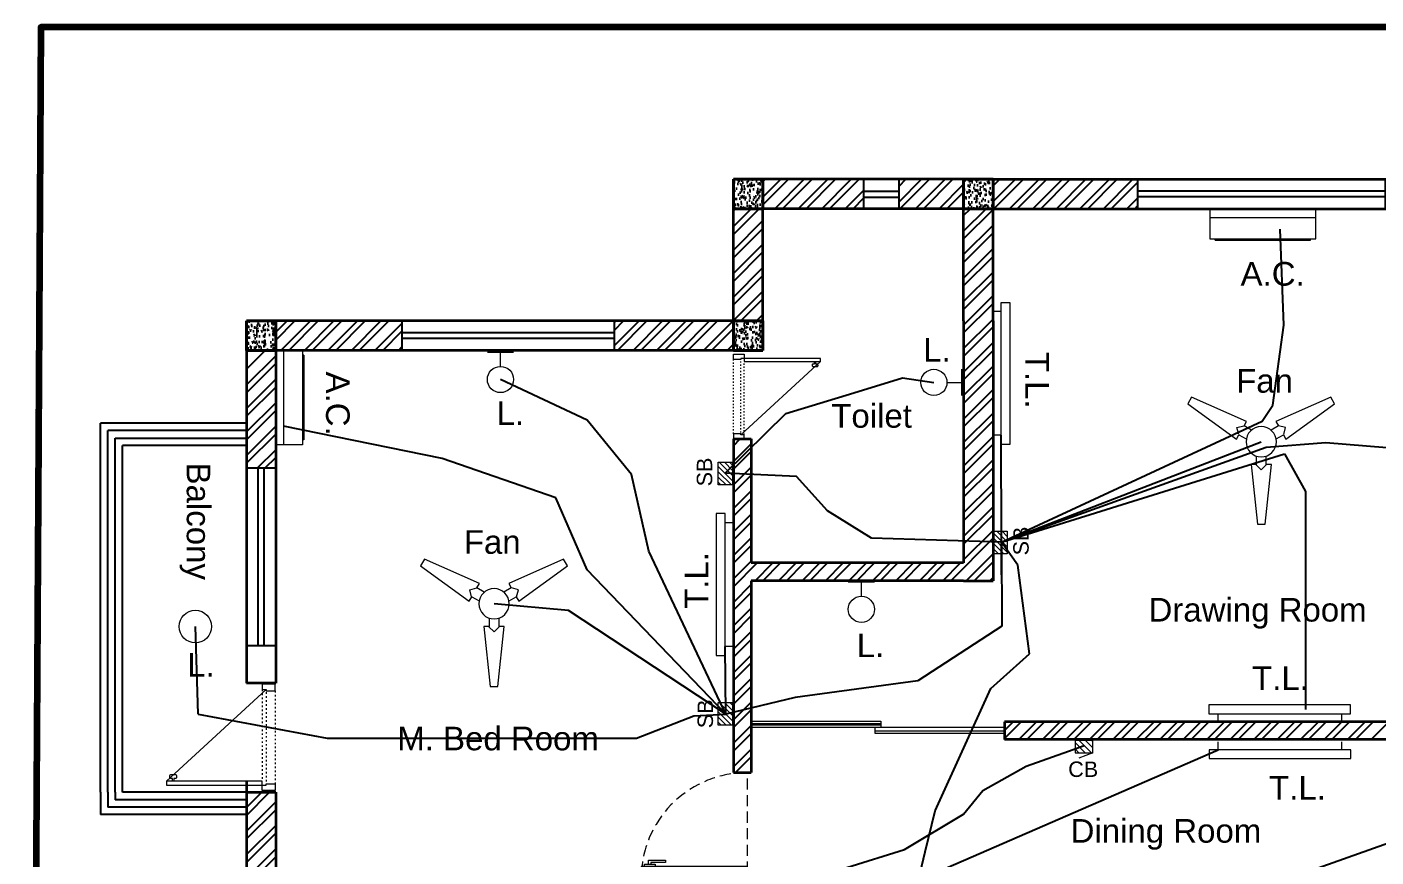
# Model space of a CAD drawing. Header units: inches. Extents: x 4161 to 8381, y 472 to 1500.
# Drawn here: x 5892.3 to 6349.4, y 1206.5 to 1487.6 of the extents above; entities that cross this region are included whole.
import ezdxf

# ---------------------------------------------------------------- set-up
doc = ezdxf.new("R2010")
doc.units = ezdxf.units.IN
doc.header["$MEASUREMENT"] = 0
doc.linetypes.add('ACAD_ISO03W100', pattern=[30, 12, -18])
doc.linetypes.add('HIDDEN', pattern=[0.375, 0.25, -0.125])
doc.layers.get('0').update_dxf_attribs({"lineweight": 35})
for name, color, linetype, lineweight in [('0.Columns', 1, 'Continuous', 35), ('1.Wall', 7, 'Continuous', 35), ('Box', 7, 'Continuous', 15), ('Doors & Furni', 20, 'Continuous', 5), ('E_Elements', 7, 'Continuous', 15), ('E_FITTINGS', 7, 'Continuous', 15), ('Hatch', 7, 'Continuous', 15)]:
    doc.layers.add(name, color=color, linetype=linetype, lineweight=lineweight)
for name, color, linetype in [('3.Windows', 130, 'Continuous'), ('4.Hatch', 14, 'Continuous'), ('5.Texts', 50, 'Continuous'), ('8.Balcony', 90, 'Continuous'), ('9.Vent', 130, 'Continuous'), ('Electrical Components', 170, 'Continuous'), ('rod', 252, 'Continuous'), ('Wires', 90, 'Continuous'), ('wood', 20, 'Continuous')]:
    doc.layers.add(name, color=color, linetype=linetype)
doc.styles.get("Standard").update_dxf_attribs({"font": 'arial.ttf'})

# ---------------------------------------------------------------- blocks, each defined once
blk = doc.blocks.new('Window7')
at = {"layer": '3.Windows'}
for p, q in [((4180.79, 1757.85), (4096.79, 1757.85)), ((4096.79, 1757.85), (4096.79, 1747.85)), ((4180.79, 1747.85), (4180.79, 1757.85)), ((4180.79, 1747.85), (4180.79, 1757.85)), ((4180.79, 1757.85), (4180.79, 1753.17)), ((4180.79, 1753.17), (4180.79, 1753.17)), ((4096.79, 1747.85), (4180.79, 1747.85))]:
    blk.add_line(p, q, dxfattribs=at)
at = {"layer": '3.Windows', "color": 141, "true_color": 0xadddf7}
for p, q in [((4180.79, 1753.85), (4096.79, 1753.85)), ((4180.79, 1751.85), (4096.79, 1751.85))]:
    blk.add_line(p, q, dxfattribs=at)
blk = doc.blocks.new('window6')
at = {"layer": '3.Windows', "color": 141, "true_color": 0xadddf7}
for p, q in [((4180.67, 1736.78), (4108.67, 1736.78)), ((4180.67, 1734.78), (4108.67, 1734.78))]:
    blk.add_line(p, q, dxfattribs=at)
at = {"layer": '3.Windows'}
blk.add_lwpolyline([(4180.67, 1740.78), (4108.67, 1740.78), (4108.67, 1730.78), (4180.67, 1730.78)], close=True, dxfattribs=at)
blk = doc.blocks.new('Vent')
at = {"layer": '9.Vent'}
for p, q in [((-12, -3.9), (-12, 6.1)), ((-12, 3.82), (-12, 6.1)), ((0, -3.9), (0, 6.1))]:
    blk.add_line(p, q, dxfattribs=at)
at = {"layer": '9.Vent', "color": 5}
for p, q in [((-12, 2), (0, 2)), ((-12, 0), (0, 0))]:
    blk.add_line(p, q, dxfattribs=at)
blk = doc.blocks.new('Dd2')
at = {"layer": 'rod', "lineweight": 13}
blk.add_lwpolyline([(-36.5, 41), (-2, 3.5)], dxfattribs=at)
blk.add_lwpolyline([(-36.5, 38.75), (-35.5, 38.75), (-35.5, 39.25, -0.414214), (-35, 39.75), (-34.5, 39.75, -0.414214), (-34, 39.25), (-34, 37.75, -0.414214), (-34.5, 37.25), (-35, 37.25, -0.414214), (-35.5, 37.75), (-35.5, 38.25), (-36.5, 38.25)], format="xyb", dxfattribs=at)
at = {"layer": 'rod', "linetype": 'ACAD_ISO03W100', "lineweight": 13, "ltscale": 0.05}
for points in [[(-3, 3.5), (-37.5, 3.5)], [(-2, 5), (-36.5, 5)], [(-2.5, 0), (-37.5, 0)]]:
    blk.add_lwpolyline(points, dxfattribs=at)
at = {"layer": 'wood', "lineweight": 13}
for points in [[(-36.5, 41), (-38, 41), (-38, 5), (-36.5, 5)], [(-40, 0), (-40, 5), (-38, 5), (-38, 3.5), (-37.5, 3.5), (-37.5, 0)], [(0, 0), (0, 5), (-2, 5), (-2, 3.5), (-2.5, 3.5), (-2.5, 0)]]:
    blk.add_lwpolyline(points, close=True, dxfattribs=at)
blk = doc.blocks.new('Door')
at = {"layer": 'Doors & Furni', "color": 20}
for p, q in [((4004.74, 983.4), (4002.74, 983.4)), ((4002.74, 983.4), (4002.74, 947.4)), ((4004.74, 947.4), (4004.74, 983.4)), ((4001.9, 980.9), (4000.59, 980.9)), ((4000.59, 980.9), (4000.59, 975.13)), ((4001.34, 975.13), (4001.34, 980.06)), ((4001.34, 980.06), (4001.9, 980.06)), ((4002.74, 982.3), (4001.9, 982.3)), ((4001.9, 982.3), (4001.9, 978.61)), ((4001.9, 978.61), (4002.74, 978.61)), ((4004.74, 982.3), (4005.57, 982.3)), ((4005.57, 978.61), (4004.74, 978.61)), ((4005.57, 982.3), (4005.57, 978.61)), ((4005.57, 980.9), (4006.88, 980.9)), ((4006.13, 980.06), (4005.57, 980.06)), ((4006.13, 975.13), (4006.13, 980.06)), ((4006.88, 980.9), (4006.88, 975.13)), ((4000.59, 975.13), (4001.34, 975.13)), ((4006.88, 975.13), (4006.13, 975.13)), ((4002.74, 947.4), (4004.74, 947.4))]:
    blk.add_line(p, q, dxfattribs=at)
at = {"layer": 'Doors & Furni', "color": 1, "linetype": 'HIDDEN', "ltscale": 15}
blk.add_line((4002.74, 947.4), (4036.59, 947.4), dxfattribs=at)
blk.add_arc((4000.59, 947.4), 36, 0, 86.583, dxfattribs=at)
blk = doc.blocks.new('Hatch')
at = {"layer": '4.Hatch', "color": 244, "linetype": 'Continuous', "true_color": 0x991b1e}
for p, q in [((3054.72, 1312.58), (3058.45, 1316.31)), ((3054.72, 1309.93), (3061.1, 1316.31)), ((3056.4, 1306.31), (3066.4, 1316.31)), ((3059.05, 1306.31), (3069.05, 1316.31)), ((3064.36, 1306.31), (3074.36, 1316.31)), ((3067.01, 1306.31), (3077.01, 1316.31)), ((3072.31, 1306.31), (3082.31, 1316.31)), ((3074.96, 1306.31), (3084.96, 1316.31)), ((3080.27, 1306.31), (3090.27, 1316.31)), ((3082.92, 1306.31), (3092.92, 1316.31)), ((3088.22, 1306.31), (3097.38, 1315.47)), ((3090.87, 1306.31), (3097.38, 1312.82)), ((3096.18, 1306.31), (3097.38, 1307.52)), ((3044.72, 1299.93), (3051.1, 1306.31)), ((3044.72, 1294.63), (3054.72, 1304.63)), ((3044.72, 1291.98), (3054.72, 1301.98)), ((3044.72, 1286.67), (3054.72, 1296.67)), ((3044.72, 1284.02), (3054.72, 1294.02)), ((3044.72, 1278.72), (3054.72, 1288.72)), ((3044.72, 1276.07), (3054.72, 1286.07)), ((3044.72, 1270.76), (3054.72, 1280.76)), ((3044.72, 1268.11), (3054.72, 1278.11)), ((3048.3, 1266.39), (3054.72, 1272.81)), ((3050.95, 1266.39), (3054.72, 1270.16)), ((3044.72, 1151.44), (3049.92, 1156.64)), ((3044.72, 1148.79), (3052.57, 1156.64)), ((3044.72, 1143.48), (3054.72, 1153.48)), ((3044.72, 1140.83), (3054.72, 1150.83)), ((3044.72, 1135.53), (3054.72, 1145.53)), ((3044.72, 1132.88), (3054.72, 1142.88)), ((3044.72, 1127.57), (3054.72, 1137.57)), ((3047.11, 1127.31), (3054.72, 1134.92)), ((3052.41, 1127.31), (3054.72, 1129.62)), ((3030.72, 1121.53), (3036.5, 1127.31)), ((3030.72, 1118.88), (3039.15, 1127.31)), ((3034.46, 1117.31), (3044.46, 1127.31)), ((3037.11, 1117.31), (3044.72, 1124.92)), ((3054.72, 1121.66), (3060.37, 1127.31)), ((3054.72, 1119.01), (3063.02, 1127.31)), ((3058.32, 1117.31), (3068.32, 1127.31)), ((3060.97, 1117.31), (3070.97, 1127.31)), ((3066.28, 1117.31), (3076.28, 1127.31)), ((3068.93, 1117.31), (3078.93, 1127.31)), ((3074.23, 1117.31), (3084.23, 1127.31)), ((3076.88, 1117.31), (3086.88, 1127.31)), ((3082.19, 1117.31), (3092.19, 1127.31)), ((3084.84, 1117.31), (3094.84, 1127.31)), ((3090.14, 1117.31), (3100.14, 1127.31)), ((3092.79, 1117.31), (3102.79, 1127.31)), ((3098.1, 1117.31), (3108.1, 1127.31)), ((3100.75, 1117.31), (3110.75, 1127.31)), ((3106.05, 1117.31), (3116.05, 1127.31)), ((3108.7, 1117.31), (3118.7, 1127.31)), ((3114.01, 1117.31), (3124.01, 1127.31)), ((3116.66, 1117.31), (3126.66, 1127.31)), ((3121.96, 1117.31), (3131.96, 1127.31)), ((3124.61, 1117.31), (3134.61, 1127.31)), ((3129.92, 1117.31), (3139.92, 1127.31)), ((3132.57, 1117.31), (3142.57, 1127.31)), ((3137.87, 1117.31), (3147.87, 1127.31)), ((3140.52, 1117.31), (3150.52, 1127.31)), ((3145.83, 1117.31), (3155.83, 1127.31)), ((3148.48, 1117.31), (3158.48, 1127.31)), ((3153.78, 1117.31), (3163.78, 1127.31)), ((3156.43, 1117.31), (3166.43, 1127.31)), ((3161.74, 1117.31), (3171.74, 1127.31)), ((3164.39, 1117.31), (3174.39, 1127.31)), ((3169.69, 1117.31), (3179.69, 1127.31)), ((3172.34, 1117.31), (3182.34, 1127.31)), ((3177.65, 1117.31), (3187.65, 1127.31)), ((3180.3, 1117.31), (3190.3, 1127.31)), ((3185.6, 1117.31), (3195.6, 1127.31)), ((3188.25, 1117.31), (3198.25, 1127.31)), ((3193.56, 1117.31), (3203.56, 1127.31)), ((3196.21, 1117.31), (3205.72, 1126.82)), ((3201.51, 1117.31), (3205.72, 1121.52)), ((3042.41, 1117.31), (3044.72, 1119.62)), ((3204.16, 1117.31), (3205.72, 1118.87)), ((3209.72, 1114.91), (3212.12, 1117.31)), ((3209.72, 1109.61), (3215.72, 1115.61)), ((3209.72, 1106.96), (3215.72, 1112.96)), ((3209.72, 1101.66), (3215.72, 1107.66)), ((3209.72, 1099), (3215.72, 1105)), ((3209.72, 1093.7), (3215.72, 1099.7)), ((3209.72, 1091.05), (3215.72, 1097.05)), ((3213.79, 1089.81), (3215.72, 1091.75))]:
    blk.add_line(p, q, dxfattribs=at)
blk = doc.blocks.new('AC')
at = {"layer": 'E_Elements'}
for p, q in [((5826.63, 1009.16), (5858.63, 1009.16)), ((5826.63, 1000.16), (5826.63, 1009.16)), ((5828.29, 1009.63), (5856.95, 1009.63)), ((5828.29, 1009.63), (5828.29, 1009.16)), ((5856.95, 1009.63), (5856.95, 1009.16)), ((5858.63, 1009.16), (5858.63, 1009.16)), ((5858.63, 1009.16), (5858.63, 1000.16)), ((5826.63, 1002.72), (5858.63, 1002.72)), ((5858.63, 1000.16), (5826.63, 1000.16))]:
    blk.add_line(p, q, dxfattribs=at)
blk = doc.blocks.new('FAN')
at = {"layer": 'E_Elements'}
for p, q in [((-23.57, 15.12), (-24.88, 12.85)), ((-4.97, 6.83), (-23.57, 15.12)), ((23.57, 15.12), (4.97, 6.83)), ((24.88, 12.85), (23.57, 15.12)), ((-24.88, 12.85), (-8.39, 0.89)), ((8.39, 0.89), (24.88, 12.85)), ((-8.26, 4.77), (-5.89, 5.4)), ((-7.62, 2.4), (-8.26, 4.77)), ((-5.82, 5.34), (-4.97, 6.83)), ((-3.34, 3.91), (-5.82, 5.34)), ((5.82, 5.34), (3.34, 3.91)), ((4.97, 6.83), (5.82, 5.34)), ((8.26, 4.77), (5.89, 5.4)), ((7.62, 2.4), (8.26, 4.77)), ((-8.39, 0.89), (-7.54, 2.37)), ((-7.54, 2.37), (-5.06, 0.94)), ((5.06, 0.94), (7.54, 2.37)), ((7.54, 2.37), (8.39, 0.89)), ((-3.43, -7.71), (-1.31, -27.97)), ((-1.71, -7.71), (-3.43, -7.71)), ((-1.73, -7.8), (0, -9.53)), ((-1.71, -4.85), (-1.71, -7.71)), ((0, -9.53), (1.73, -7.8)), ((1.31, -27.97), (3.43, -7.71)), ((1.71, -7.71), (1.71, -4.85)), ((3.43, -7.71), (1.71, -7.71)), ((-1.31, -27.97), (1.31, -27.97))]:
    blk.add_line(p, q, dxfattribs=at)
for start, end in [(360, 180), (180, 0)]:
    blk.add_arc((0, 0), 5.14, start, end, dxfattribs=at)
blk = doc.blocks.new('A$C482B25E6')
at = {"layer": 'E_FITTINGS'}
for p, q in [((0, 0), (0, 7.1)), ((3.9, 3.55), (0, 3.55))]:
    blk.add_line(p, q, dxfattribs=at)
blk.add_circle((7.45, 3.55), 3.55, dxfattribs=at)
blk = doc.blocks.new('O')
at = {"layer": 'E_Elements', "ltscale": 4}
for p, q in [((9523.61, 2111.57), (9520.91, 2111.57)), ((9523.61, 2069.68), (9520.91, 2069.68))]:
    blk.add_line(p, q, dxfattribs=at)
at = {"layer": 'E_Elements', "ltscale": 0.01}
blk.add_lwpolyline([(9526.61, 2066.63), (9526.61, 2114.63), (9523.61, 2114.63), (9523.61, 2066.63)], close=True, dxfattribs=at)
blk = doc.blocks.new('2')
at = {"layer": 'Hatch', "ltscale": 0.01}
h = blk.add_hatch(dxfattribs=at)
h.set_pattern_fill('ANSI31', color=256, scale=10, style=0)
h.paths.add_polyline_path([(7846.79, 2035.92), (7841.97, 2035.92), (7841.97, 2028.24), (7846.79, 2028.24)])
at = {"layer": 'E_Elements'}
blk.add_lwpolyline([(7841.97, 2028.24), (7846.79, 2028.24), (7846.79, 2035.92), (7841.97, 2035.92)], close=True, dxfattribs=at)
blk = doc.blocks.new('l')
at = {"layer": 'Hatch', "ltscale": 0.01}
h = blk.add_hatch(dxfattribs=at)
h.set_pattern_fill('ANSI31', color=256, scale=10, style=0)
h.set_pattern_definition([(45, (-245.7583, -15.9394), (-0.88388348, 0.88388348), [])])
h.paths.add_polyline_path([(7980.58, 2127.19), (7980.58, 2132.19), (7977.08, 2132.19), (7977.08, 2127.19)])
at = {"layer": 'E_FITTINGS', "ltscale": 0.01}
blk.add_line((7980.58, 2132.19), (7982.15, 2128.25), dxfattribs=at)
blk.add_lwpolyline([(7977.08, 2127.19), (7980.58, 2127.19), (7980.58, 2132.19), (7977.08, 2132.19)], close=True, dxfattribs=at)
blk = doc.blocks.new('Column2.0')
at = {"layer": '0.Columns', "true_color": 0x991b1e}
h = blk.add_hatch(dxfattribs=at)
h.set_pattern_fill('AR-CONC', color=244, scale=0.54)
h.set_pattern_definition([(50, (868.9964, 332.3348), (3.873205, -0.3388615), [0.405, -4.455]), (355, (868.9964, 332.335), (-0.7492572, 4.0618375), [0.324, -3.564]), (100.45144, (869.319, 332.3066), (3.1239478, 3.722976), [0.344197, -3.7861674]), (46.1842, (868.9964, 333.415), (5.763103, -0.893804), [0.6075, -6.6825]), (96.63564, (869.4767, 333.3403), (5.0471745, 5.2602404), [0.516296, -5.679254]), (351.18416, (868.9964, 333.415), (5.0471745, 5.26024), [0.486, -5.346]), (21, (869.5364, 333.1448), (3.223298, -2.174142), [0.405, -4.455]), (326, (869.5364, 333.145), (1.3139028, 3.9158102), [0.324, -3.564]), (71.45144, (869.805, 332.9636), (4.537201, 1.7416682), [0.344197, -3.7861674]), (37.5, (868.9964, 332.3348), (0.0656632, 1.7976268), [0, -3.5208, 0, -3.618, 0, -3.5775]), (7.5, (868.9964, 332.3348), (1.4205755, 2.1298232), [0, -2.0628, 0, -3.4398, 0, -1.3635]), (327.5, (867.7922, 332.3348), (2.88264116, -0.1217963), [0, -1.35, 0, -4.212, 0, -5.589]), (317.5, (867.2522, 332.3348), (3.1492053, 0.5405669), [0, -1.755, 0, -2.7972, 0, -3.969])])
h.paths.add_polyline_path([(4674.88, 1327.63), (4674.88, 1337.63), (4664.88, 1337.63), (4664.88, 1327.63)])
at = {"layer": '0.Columns', "linetype": 'ACAD_ISO03W100', "lineweight": 40}
for p, q in [((4674.88, 1337.63), (4664.88, 1337.63)), ((4664.88, 1337.63), (4664.88, 1327.63)), ((4674.88, 1327.63), (4674.88, 1337.63)), ((4664.88, 1327.63), (4674.88, 1327.63))]:
    blk.add_line(p, q, dxfattribs=at)
blk = doc.blocks.new('Title Box 2.0')
at = {"lineweight": 100, "ltscale": 0.5}
blk.add_lwpolyline([(4996.97, 684.44), (5689.78, 684.44), (5694.53, 1520.13), (5001.72, 1520.13), (4996.97, 684.44)], dxfattribs=at)

msp = doc.modelspace()

# ---------------------------------------------------------------- linework, layer by layer
at = {"layer": '1.Wall'}
for p, q in [((6209.682, 1436.067), (6131.682, 1436.067)), ((6131.682, 1388.067), (6131.682, 1436.067)), ((6209.682, 1436.067), (6215.682, 1436.067)), ((6215.682, 1436.067), (6413.411, 1436.067)), ((6209.682, 1426.067), (6141.682, 1426.067)), ((6141.682, 1388.067), (6141.682, 1426.067)), ((6209.682, 1388.067), (6209.682, 1426.067)), ((6219.682, 1388.067), (6219.682, 1426.067)), ((6219.682, 1426.067), (6403.467, 1426.067)), ((6131.682, 1388.067), (5966.682, 1388.067)), ((5966.682, 1388.067), (5966.682, 1265.33)), ((6141.682, 1388.067), (6141.682, 1378.067)), ((6209.682, 1388.067), (6209.682, 1306.067)), ((6219.682, 1388.067), (6219.682, 1378.066)), ((6131.682, 1378.067), (5976.682, 1378.067)), ((5976.682, 1378.067), (5976.682, 1265.33)), ((6131.682, 1378.067), (6141.682, 1378.067)), ((6219.682, 1378.066), (6219.682, 1300.067)), ((6131.682, 1348.067), (6131.682, 1235.067)), ((6131.682, 1348.067), (6137.682, 1348.067)), ((6137.682, 1348.067), (6137.682, 1306.067)), ((6209.682, 1306.067), (6137.682, 1306.067)), ((6137.682, 1300.067), (6137.682, 1235.067)), ((6137.682, 1300.067), (6137.682, 1235.067)), ((6209.682, 1300.067), (6137.682, 1300.067)), ((6209.682, 1300.067), (6215.682, 1300.067)), ((6215.682, 1300.067), (6219.682, 1300.067)), ((5976.682, 1265.33), (5966.682, 1265.33)), ((6403.683, 1252.301), (6223.51, 1252.301)), ((6223.51, 1252.301), (6223.51, 1246.301)), ((6403.683, 1246.301), (6223.51, 1246.301)), ((6131.682, 1235.067), (6137.682, 1235.067)), ((5966.682, 1232.168), (5966.682, 1199.067)), ((5966.682, 1228.391), (5976.682, 1228.391)), ((5976.682, 1228.391), (5976.682, 1199.067))]:
    msp.add_line(p, q, dxfattribs=at)
at = {"layer": '3.Windows'}
for p, q in [((5976.682, 1338.145), (5966.682, 1338.145)), ((5966.682, 1338.145), (5966.682, 1278.145)), ((5976.682, 1278.145), (5976.682, 1338.145)), ((5966.682, 1278.145), (5976.682, 1278.145))]:
    msp.add_line(p, q, dxfattribs=at)
at = {"layer": '3.Windows', "color": 141, "true_color": 0xadddf7}
for p, q in [((5970.682, 1278.145), (5970.682, 1338.145)), ((5972.682, 1278.145), (5972.682, 1338.145))]:
    msp.add_line(p, q, dxfattribs=at)
at = {"layer": '4.Hatch', "color": 244, "linetype": 'Continuous', "true_color": 0x991b1e}
for p, q in [((6131.682, 1435.922), (6131.827, 1436.067)), ((6141.682, 1430.012), (6147.737, 1436.067)), ((6141.682, 1435.316), (6142.434, 1436.067)), ((6141.682, 1427.361), (6150.389, 1436.067)), ((6145.692, 1426.067), (6155.692, 1436.067)), ((6148.344, 1426.067), (6158.344, 1436.067)), ((6153.647, 1426.067), (6163.647, 1436.067)), ((6156.299, 1426.067), (6166.299, 1436.067)), ((6161.602, 1426.067), (6171.602, 1436.067)), ((6164.254, 1426.067), (6174.254, 1436.067)), ((6187.854, 1428.454), (6195.467, 1436.067)), ((6187.854, 1433.758), (6190.164, 1436.067)), ((6188.119, 1426.067), (6198.119, 1436.067)), ((6193.422, 1426.067), (6203.422, 1436.067)), ((6196.074, 1426.067), (6206.074, 1436.067)), ((6219.682, 1428.463), (6227.287, 1436.067)), ((6219.682, 1433.766), (6221.984, 1436.067)), ((6219.938, 1426.067), (6229.938, 1436.067)), ((6225.242, 1426.067), (6235.242, 1436.067)), ((6227.893, 1426.067), (6237.893, 1436.067)), ((6233.197, 1426.067), (6243.197, 1436.067)), ((6235.848, 1426.067), (6245.848, 1436.067)), ((6241.152, 1426.067), (6251.152, 1436.067)), ((6243.803, 1426.067), (6253.803, 1436.067)), ((6249.107, 1426.067), (6259.107, 1436.067)), ((6251.758, 1426.067), (6261.758, 1436.067)), ((6257.062, 1426.067), (6267.062, 1436.067)), ((6169.557, 1426.067), (6175.854, 1432.364)), ((6201.377, 1426.067), (6209.682, 1434.373)), ((6204.029, 1426.067), (6209.682, 1431.721)), ((6259.713, 1426.067), (6268.607, 1434.961)), ((6172.209, 1426.067), (6175.854, 1429.713)), ((6209.332, 1426.067), (6209.682, 1426.418)), ((6265.017, 1426.067), (6268.607, 1429.658)), ((6267.668, 1426.067), (6268.607, 1427.006)), ((6131.682, 1420.012), (6137.737, 1426.067)), ((6131.682, 1425.316), (6132.434, 1426.067)), ((6131.682, 1417.361), (6140.389, 1426.067)), ((6131.682, 1412.057), (6141.682, 1422.057)), ((6209.682, 1418.463), (6217.287, 1426.067)), ((6209.682, 1423.766), (6211.984, 1426.067)), ((6209.682, 1415.811), (6219.682, 1425.811)), ((6131.682, 1409.406), (6141.682, 1419.406)), ((6209.682, 1410.508), (6219.682, 1420.508)), ((6209.682, 1407.856), (6219.682, 1417.856)), ((6131.682, 1404.102), (6141.682, 1414.102)), ((6131.682, 1401.451), (6141.682, 1411.451)), ((6209.682, 1402.553), (6219.682, 1412.553)), ((6209.682, 1399.901), (6219.682, 1409.901)), ((6131.682, 1396.148), (6141.682, 1406.148)), ((6131.682, 1393.496), (6141.682, 1403.496)), ((6209.682, 1394.598), (6219.682, 1404.598)), ((6209.682, 1391.946), (6219.682, 1401.946)), ((6131.682, 1388.193), (6141.682, 1398.193)), ((6134.209, 1388.067), (6141.682, 1395.541)), ((6209.682, 1386.643), (6219.682, 1396.643)), ((6139.512, 1388.067), (6141.682, 1390.238)), ((6209.682, 1383.991), (6219.682, 1393.991)), ((6091.349, 1387.634), (6091.782, 1388.067)), ((6091.349, 1379.679), (6099.737, 1388.067)), ((6091.349, 1384.982), (6094.434, 1388.067)), ((6092.389, 1378.067), (6102.389, 1388.067)), ((6097.692, 1378.067), (6107.692, 1388.067)), ((6100.344, 1378.067), (6110.344, 1388.067)), ((6105.647, 1378.067), (6115.647, 1388.067)), ((6108.299, 1378.067), (6118.299, 1388.067)), ((6113.602, 1378.067), (6123.602, 1388.067)), ((6116.254, 1378.067), (6126.254, 1388.067)), ((6121.557, 1378.067), (6131.557, 1388.067)), ((6124.209, 1378.067), (6131.682, 1385.541)), ((6209.682, 1378.688), (6219.682, 1388.688)), ((6209.682, 1376.036), (6219.682, 1386.036)), ((6209.682, 1370.733), (6219.682, 1380.733)), ((6129.512, 1378.067), (6131.682, 1380.238)), ((6209.682, 1368.082), (6219.682, 1378.082)), ((6209.682, 1362.778), (6219.682, 1372.778)), ((6209.682, 1360.127), (6219.682, 1370.127)), ((6209.682, 1354.823), (6219.682, 1364.823)), ((6209.682, 1352.172), (6219.682, 1362.172)), ((6209.682, 1346.868), (6219.682, 1356.868)), ((6209.682, 1344.217), (6219.682, 1354.217)), ((6209.682, 1338.913), (6219.682, 1348.913)), ((6131.682, 1345.766), (6133.984, 1348.067)), ((6131.682, 1340.463), (6137.682, 1346.463)), ((6209.682, 1336.262), (6219.682, 1346.262)), ((6131.682, 1337.811), (6137.682, 1343.811)), ((6209.682, 1330.958), (6219.682, 1340.958)), ((6131.682, 1332.508), (6137.682, 1338.508)), ((6131.682, 1329.856), (6137.682, 1335.856)), ((6209.682, 1328.307), (6219.682, 1338.307)), ((6131.682, 1324.553), (6137.682, 1330.553)), ((6209.682, 1323.003), (6219.682, 1333.003)), ((6209.682, 1320.352), (6219.682, 1330.352)), ((6131.682, 1321.901), (6137.682, 1327.901)), ((6131.682, 1316.598), (6137.682, 1322.598)), ((6209.682, 1315.049), (6219.682, 1325.049)), ((6209.682, 1312.397), (6219.682, 1322.397)), ((6131.682, 1313.946), (6137.682, 1319.946)), ((6209.682, 1307.094), (6219.682, 1317.094)), ((6131.682, 1308.643), (6137.682, 1314.643)), ((6131.682, 1305.991), (6137.682, 1311.991)), ((6205.308, 1300.067), (6219.682, 1314.442)), ((6210.611, 1300.067), (6219.682, 1309.139)), ((6131.682, 1300.688), (6137.682, 1306.688)), ((6131.682, 1298.036), (6139.713, 1306.067)), ((6139.017, 1300.067), (6145.017, 1306.067)), ((6141.668, 1300.067), (6147.668, 1306.067)), ((6146.971, 1300.067), (6152.971, 1306.067)), ((6149.623, 1300.067), (6155.623, 1306.067)), ((6154.926, 1300.067), (6160.926, 1306.067)), ((6157.578, 1300.067), (6163.578, 1306.067)), ((6162.881, 1300.067), (6168.881, 1306.067)), ((6165.533, 1300.067), (6171.533, 1306.067)), ((6170.836, 1300.067), (6176.836, 1306.067)), ((6173.488, 1300.067), (6179.488, 1306.067)), ((6178.791, 1300.067), (6184.791, 1306.067)), ((6181.443, 1300.067), (6187.443, 1306.067)), ((6186.746, 1300.067), (6192.746, 1306.067)), ((6189.398, 1300.067), (6195.398, 1306.067)), ((6194.701, 1300.067), (6200.701, 1306.067)), ((6197.353, 1300.067), (6203.353, 1306.067)), ((6202.656, 1300.067), (6208.656, 1306.067)), ((6213.263, 1300.067), (6219.682, 1306.487)), ((6131.682, 1292.733), (6137.682, 1298.733)), ((6218.566, 1300.067), (6219.682, 1301.184)), ((6131.682, 1290.082), (6137.682, 1296.082)), ((6131.682, 1284.778), (6137.682, 1290.778)), ((6131.682, 1282.127), (6137.682, 1288.127)), ((6131.682, 1276.823), (6137.682, 1282.823)), ((6131.682, 1274.172), (6137.682, 1280.172)), ((6131.682, 1268.868), (6137.682, 1274.868)), ((6131.682, 1266.217), (6137.682, 1272.217)), ((6131.682, 1260.913), (6137.682, 1266.913)), ((6131.682, 1258.262), (6137.682, 1264.262)), ((6131.682, 1252.958), (6137.682, 1258.958)), ((6131.682, 1250.307), (6137.682, 1256.307)), ((6131.682, 1245.003), (6137.682, 1251.003)), ((6131.682, 1242.352), (6137.682, 1248.352)), ((6223.51, 1249.327), (6226.485, 1252.301)), ((6223.51, 1246.675), (6229.136, 1252.301)), ((6228.44, 1246.301), (6234.44, 1252.301)), ((6231.091, 1246.301), (6237.091, 1252.301)), ((6236.395, 1246.301), (6242.395, 1252.301)), ((6239.046, 1246.301), (6245.046, 1252.301)), ((6244.35, 1246.301), (6250.35, 1252.301)), ((6247.001, 1246.301), (6253.001, 1252.301)), ((6252.305, 1246.301), (6258.305, 1252.301)), ((6254.956, 1246.301), (6260.956, 1252.301)), ((6260.259, 1246.301), (6266.259, 1252.301)), ((6262.911, 1246.301), (6268.911, 1252.301)), ((6268.214, 1246.301), (6274.214, 1252.301)), ((6270.866, 1246.301), (6276.866, 1252.301)), ((6276.169, 1246.301), (6282.169, 1252.301)), ((6278.821, 1246.301), (6284.821, 1252.301)), ((6284.124, 1246.301), (6290.124, 1252.301)), ((6286.776, 1246.301), (6292.776, 1252.301)), ((6292.079, 1246.301), (6298.079, 1252.301)), ((6294.731, 1246.301), (6300.731, 1252.301)), ((6300.034, 1246.301), (6306.034, 1252.301)), ((6302.686, 1246.301), (6308.686, 1252.301)), ((6307.989, 1246.301), (6313.989, 1252.301)), ((6310.641, 1246.301), (6316.641, 1252.301)), ((6315.944, 1246.301), (6321.944, 1252.301)), ((6318.596, 1246.301), (6324.596, 1252.301)), ((6323.899, 1246.301), (6329.899, 1252.301)), ((6326.551, 1246.301), (6332.551, 1252.301)), ((6331.854, 1246.301), (6337.854, 1252.301)), ((6334.506, 1246.301), (6340.506, 1252.301)), ((6339.809, 1246.301), (6345.809, 1252.301)), ((6342.461, 1246.301), (6348.461, 1252.301)), ((6347.764, 1246.301), (6353.764, 1252.301)), ((6131.682, 1237.049), (6137.682, 1243.049)), ((6132.353, 1235.067), (6137.682, 1240.397)), ((6137.656, 1235.067), (6137.682, 1235.094))]:
    msp.add_line(p, q, dxfattribs=at)
at = {"layer": '8.Balcony'}
for p, q in [((5924.682, 1353.391), (5917.182, 1353.391)), ((5917.182, 1348.391), (5917.182, 1353.391)), ((5917.182, 1228.391), (5917.182, 1220.891)), ((5924.682, 1220.891), (5917.182, 1220.891))]:
    msp.add_line(p, q, dxfattribs=at)
at = {"layer": '8.Balcony', "linetype": 'Continuous', "ltscale": 15}
for p, q in [((5966.682, 1353.391), (5924.682, 1353.391)), ((5917.182, 1228.391), (5917.182, 1348.391)), ((5924.682, 1228.391), (5924.682, 1345.891)), ((5966.682, 1345.891), (5924.682, 1345.891)), ((5966.682, 1228.391), (5924.682, 1228.391)), ((5966.682, 1220.891), (5924.682, 1220.891))]:
    msp.add_line(p, q, dxfattribs=at)
at = {"layer": '8.Balcony', "color": 116, "true_color": 0x136734}
for p, q in [((5924.682, 1350.891), (5919.682, 1350.891)), ((5919.682, 1348.391), (5919.682, 1350.891)), ((5922.182, 1348.391), (5966.682, 1348.391)), ((5919.682, 1228.391), (5919.682, 1223.391)), ((5922.182, 1228.391), (5922.182, 1225.891)), ((5924.682, 1225.891), (5922.182, 1225.891)), ((5924.682, 1223.391), (5919.682, 1223.391))]:
    msp.add_line(p, q, dxfattribs=at)
at = {"layer": '8.Balcony', "color": 116, "linetype": 'Continuous', "ltscale": 15, "true_color": 0x136734}
for p, q in [((5966.682, 1350.891), (5924.682, 1350.891)), ((5919.682, 1228.391), (5919.682, 1348.391)), ((5922.182, 1228.391), (5922.182, 1348.391)), ((5966.682, 1225.891), (5924.682, 1225.891)), ((5966.682, 1223.391), (5924.682, 1223.391))]:
    msp.add_line(p, q, dxfattribs=at)
at = {"layer": 'Doors & Furni', "color": 4}
for p, q in [((6137.682, 1252.504), (6181.632, 1252.504)), ((6137.682, 1252.504), (6181.632, 1252.504)), ((6137.682, 1252.504), (6181.632, 1252.504)), ((6137.682, 1250.46), (6223.51, 1250.46)), ((6179.588, 1250.46), (6179.588, 1248.416)), ((6179.588, 1248.416), (6223.51, 1248.416)), ((6181.632, 1252.504), (6181.632, 1250.46))]:
    msp.add_line(p, q, dxfattribs=at)
at = {"layer": 'Doors & Furni', "color": 141, "true_color": 0xadddf7}
for p, q in [((6137.682, 1251.686), (6181.632, 1251.686)), ((6137.682, 1251.277), (6181.632, 1251.277)), ((6179.588, 1249.234), (6223.51, 1249.234))]:
    msp.add_line(p, q, dxfattribs=at)
at = {"layer": 'E_Elements', "color": 7}
msp.add_circle((5949.363, 1284.537), 5.5, dxfattribs=at)
at = {"layer": 'Wires'}
for p, q in [((6318.183, 1386.619), (6316.954, 1419.162)), ((6314.464, 1359.513), (6318.183, 1386.619)), ((6082.142, 1354.478), (6052.752, 1368.213)), ((6172.525, 1363.757), (6188.977, 1368.814)), ((6188.977, 1368.814), (6199.623, 1367.231)), ((6149.419, 1356.654), (6172.525, 1363.757)), ((6310.806, 1354.133), (6314.464, 1359.513)), ((6097.099, 1335.997), (6082.142, 1354.478)), ((6128.932, 1336.514), (6149.419, 1356.654)), ((6222.508, 1313.065), (6310.806, 1354.133)), ((6032.943, 1341.502), (5979.237, 1352.419)), ((6222.508, 1313.065), (6222.382, 1349.314)), ((6222.508, 1313.065), (6310.537, 1347.138)), ((6222.508, 1313.065), (6312.251, 1345.266)), ((6312.251, 1345.266), (6332.43, 1346.831)), ((6332.43, 1346.831), (6399.67, 1341.333)), ((6071.515, 1328.132), (6032.943, 1341.502)), ((6222.508, 1313.065), (6318.375, 1343.081)), ((6318.375, 1343.081), (6325.576, 1330.329)), ((6103.003, 1310.044), (6097.099, 1335.997)), ((6153.032, 1335.405), (6128.932, 1336.514)), ((6163.51, 1323.729), (6153.032, 1335.405)), ((6325.576, 1330.329), (6325.531, 1256.392)), ((6082.142, 1303.753), (6071.515, 1328.132)), ((6178.42, 1314.442), (6163.51, 1323.729)), ((6222.508, 1313.065), (6178.42, 1314.442)), ((6222.509, 1302.092), (6222.508, 1313.065)), ((6222.508, 1313.065), (6222.607, 1284.67)), ((6228.061, 1305.331), (6222.508, 1313.065)), ((6129.127, 1254.874), (6103.003, 1310.044)), ((6129.127, 1254.874), (6082.142, 1303.753)), ((6232.029, 1275.315), (6228.061, 1305.331)), ((6075.845, 1289.99), (6050.582, 1292.258)), ((6129.127, 1254.874), (6075.845, 1289.99)), ((6222.607, 1284.67), (6194.137, 1266.158)), ((5950.287, 1254.874), (5949.363, 1284.537)), ((6129.127, 1254.874), (6128.892, 1277.834)), ((6218.916, 1263.537), (6232.029, 1275.315)), ((6194.137, 1266.158), (6152.629, 1260.522)), ((6200, 1222.08), (6218.916, 1263.537)), ((6152.629, 1260.522), (6129.127, 1254.874)), ((5950.287, 1254.874), (5994.006, 1246.723)), ((6098.898, 1246.723), (6118.22, 1254.243)), ((6118.22, 1254.243), (6129.127, 1254.874)), ((5994.006, 1246.723), (6098.898, 1246.723)), ((6140.313, 1175.276), (6295.981, 1242.802)), ((6196.69, 1208.188), (6200, 1222.08)), ((6192.232, 1189.949), (6196.69, 1208.188))]:
    msp.add_line(p, q, dxfattribs=at)
for points in [[(6140.345, 1091.004), (6180.533, 1105.608), (6196.416, 1122.427), (6203.404, 1145.91), (6234.534, 1177.009), (6280.593, 1185.26), (6317.779, 1198.473), (6369.301, 1216.78), (6389.932, 1236.545), (6403.671, 1248.662), (6412.934, 1248.662)], [(6129.003, 1175.227), (6141.145, 1185.005), (6157.603, 1191.582), (6170.152, 1202.886), (6189.696, 1209.051), (6209.651, 1220.972), (6216.235, 1228.987), (6230.841, 1237.208), (6245.242, 1242.346), (6250.589, 1244.254)]]:
    msp.add_lwpolyline(points, dxfattribs=at)

# ---------------------------------------------------------------- block references
at = {"layer": '0.Columns'}
for name, p in [('Column2.0', (1466.8, 98.439)), ('Column2.0', (1544.8, 98.439)), ('Hatch', (2921.965, 71.754)), ('Column2.0', (1301.8, 50.439)), ('Column2.0', (1466.8, 50.439))]:
    msp.add_blockref(name, p, dxfattribs=at)
at = {"layer": '1.Wall'}
for name, p in [('Window7', (2171.822, -321.788)), ('window6', (1910.678, -352.715))]:
    msp.add_blockref(name, p, dxfattribs=at)
at = {"layer": '9.Vent'}
msp.add_blockref('Vent', (6187.854, 1429.967), dxfattribs=at)
at = {"layer": 'Box'}
msp.add_blockref('Title Box 2.0', (895.331, -32.513), dxfattribs=at)
at = {"layer": 'Doors & Furni'}
for p, xscale, yscale, zscale, rotation in [((6131.682, 1348.067), 0.7186279659790507, 0.7186279659790507, 0.7186279659790507, 270), ((5976.455, 1264.977), 0.8988819272717369, 0.8988819272717369, 0.8988819272717369, 90.00000000000004)]:
    msp.add_blockref('Dd2', p, dxfattribs=dict(at, xscale=xscale, yscale=yscale, zscale=zscale, rotation=rotation))
at = {"layer": 'Doors & Furni', "color": 20, "rotation": 89.99999999999999}
msp.add_blockref('Door', (7083.803, -2801.523), dxfattribs=at)
at = {"layer": 'E_Elements', "xscale": -1.125196394110631, "yscale": 1.125196394110631, "zscale": 1.125196394110631, "rotation": 180}
msp.add_blockref('AC', (-263.013, 2551.399), dxfattribs=at)
at = {"layer": 'E_Elements', "color": 7, "xscale": -1, "rotation": 180}
for name, p in [('O', (-3301.224, 3460.887)), ('2', (-1715.412, 3368.427)), ('2', (-1622.289, 3345.058)), ('2', (-1715.415, 3287.068))]:
    msp.add_blockref(name, p, dxfattribs=at)
at = {"layer": 'E_Elements', "color": 7, "true_color": 0xffffff, "rotation": 270}
msp.add_blockref('AC', (4976.521, 7204.702), dxfattribs=at)
at = {"layer": 'E_Elements', "color": 7}
for p, rotation in [((15652.498, 3389.408), 180), ((8407.401, -8268.605), 89.99999999999999), ((4226.303, 10766.409), 270)]:
    msp.add_blockref('O', p, dxfattribs=dict(at, rotation=rotation))
at = {"layer": 'E_FITTINGS', "color": 7}
for name, p, xscale, yscale, zscale, rotation in [('A$C482B25E6', (6048.316, 1377.522), 1.25, 1.25, 1.25, 270), ('A$C482B25E6', (6208.932, 1371.668), 1.25, 1.25, 1.25, 180), ('A$C482B25E6', (6170.615, 1299.684), 1.25, 1.25, 1.25, 270), ('l', (3749.671, 10796.494), 1.195730369660597, 1.195730369660597, 1.195730369660597, 269.7254767440075)]:
    msp.add_blockref(name, p, dxfattribs=dict(at, xscale=xscale, yscale=yscale, zscale=zscale, rotation=rotation))
at = {"layer": 'Electrical Components', "color": 7}
msp.add_blockref('FAN', (6310.537, 1347.138), dxfattribs=at)
at = {"layer": 'Electrical Components', "color": 7, "true_color": 0xffffff}
msp.add_blockref('FAN', (6050.582, 1292.258), dxfattribs=at)

# ---------------------------------------------------------------- texts
at = {"layer": '5.Texts', "color": 7, "attachment_point": 1}
for s, width, gutter_width, heights, insert, char_height in [('\\pxqc;A.C.', 110.71706, 1, [35.636], (6259.049, 1408.018), 8), ('\\pxqc;L.', 110.71706, 1, [35.636], (6145.291, 1382.297), 8), ('\\pxqc;Fan', 110.71706, 1, [35.636], (6256.31, 1371.755), 8), ('\\pxqc;L.', 110.71706, 1, [35.636], (6000.736, 1360.822), 8), ('\\pxqc;Fan', 110.71706, 1, [35.636], (5994.592, 1317.171), 8), ('\\pxqc;L.', 110.71706, 1, [35.636], (6122.778, 1282.172), 8), ('\\pxqc;L.', 110.71706, 1, [35.636], (5895.887, 1275.58), 8), ('\\pxqc;T.L.', 110.71706, 1, [35.636], (6261.709, 1271.059), 8), ('\\pxqc;CB', 72.40653, 0.654, [23.305], (6214.012, 1238.825), 5.2318), ('\\pxqc;T.L.', 110.71706, 1, [35.636], (6267.469, 1233.952), 8)]:
    msp.add_mtext_dynamic_manual_height_columns(s, width=width, gutter_width=gutter_width, heights=heights, dxfattribs=dict(at, insert=insert, char_height=char_height))
for s, width, gutter_width, heights, insert, char_height, rotation in [('\\pxqc;T.L.', 110.71706, 1, [35.636], (6238.612, 1423.334), 8, 270), ('\\pxqc;A.C.', 110.71706, 1, [35.636], (6001.64, 1415.41), 8, 270), ('\\pxqc;SB', 72.40653, 0.654, [23.305], (6119.261, 1300.693), 5.2318, 90), ('\\pxqc;SB', 72.40653, 0.654, [23.305], (6226.507, 1277.319), 5.2318, 90), ('\\pxqc;T.L.', 110.71706, 1, [35.636], (6115.208, 1244.793), 8, 90), ('\\pxqc;SB', 72.40653, 0.654, [23.305], (6119.529, 1218.764), 5.2318, 90)]:
    msp.add_mtext_dynamic_manual_height_columns(s, width=width, gutter_width=gutter_width, heights=heights, dxfattribs=dict(at, insert=insert, char_height=char_height, rotation=rotation))
at = {"layer": '5.Texts', "color": 2, "true_color": 0xf1eb1f, "char_height": 8, "attachment_point": 1}
for s, insert in [('\\pxqc;Toilet', (6123.145, 1359.89)), ('\\pxqc;Drawing Room', (6253.95, 1294.228)), ('\\pxqc;M. Bed Room', (5996.571, 1250.615)), ('\\pxqc;Dining Room', (6222.888, 1219.333))]:
    msp.add_mtext_dynamic_manual_height_columns(s, width=110.71706, gutter_width=1, heights=[35.636], dxfattribs=dict(at, insert=insert))
at = {"layer": '5.Texts', "color": 2, "true_color": 0xf1eb1f, "insert": (5954.441, 1375.561), "char_height": 8, "attachment_point": 1, "rotation": 270}
msp.add_mtext_dynamic_manual_height_columns('\\pxqc;Balcony', width=110.71706, gutter_width=1, heights=[35.636], dxfattribs=at)

doc.saveas('drawing.dxf')
